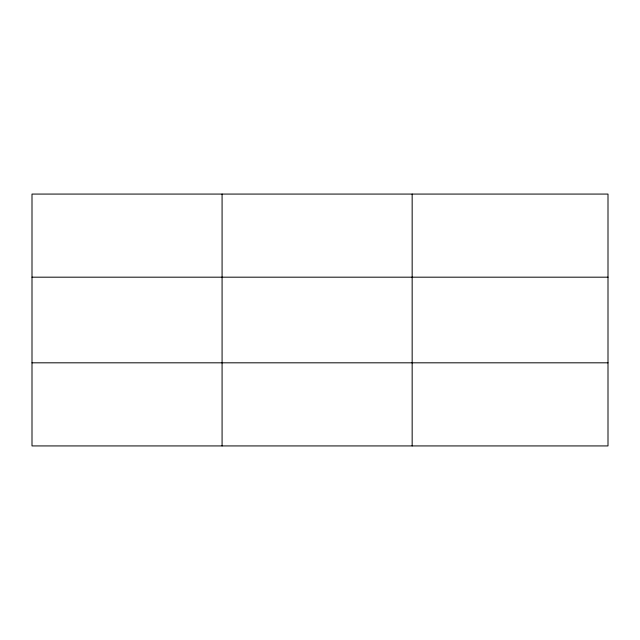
<?xml version="1.0" encoding="UTF-8"?>
<svg xmlns="http://www.w3.org/2000/svg" width="640" height="640" viewBox="0 0 640 640"><rect width="100%" height="100%" fill="white"/><g stroke="black" fill="none" stroke-linecap="round" stroke-linejoin="round"><path stroke-width="0.96" d="M222.08 445.928L222.08 194.072M608 277.184L608 194.072L32 194.072L32 445.928L608 445.928L608 277.184L32 277.184M32 362.816L608 362.816M412.16 194.072L412.16 445.928"/></g></svg>
